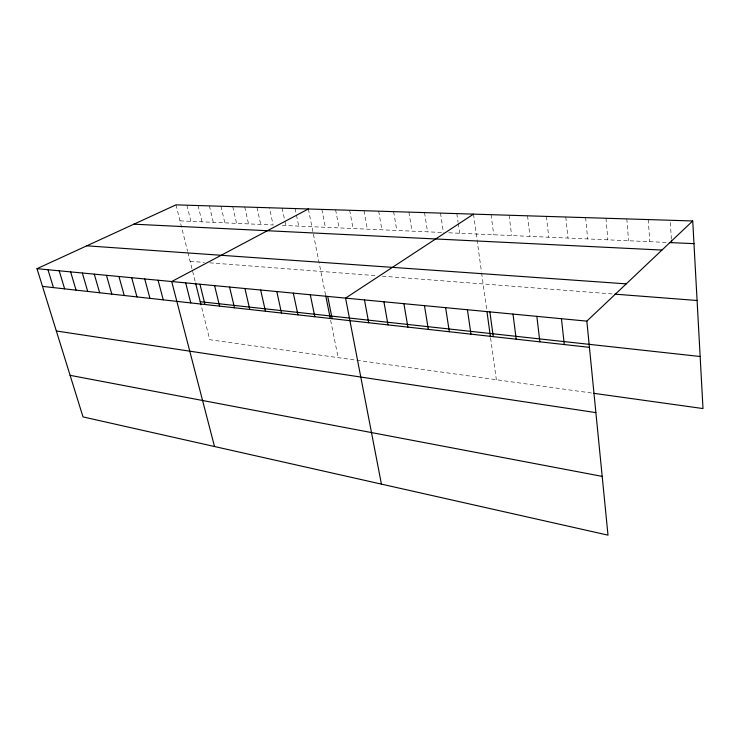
<?xml version="1.0" encoding="UTF-8"?>
<svg xmlns="http://www.w3.org/2000/svg" width="740" height="740" viewBox="0 0 740 740"><rect width="100%" height="100%" fill="white"/><g stroke="black" fill="none" stroke-linecap="round" stroke-linejoin="round"><path stroke-width="0.56" stroke-dasharray="3.7 2.78" d="M179.987 220.853L273.143 224.988L269.434 207.764M282.356 225.395L442.289 232.49M448.838 232.786L668.165 242.507M190.115 261.312L204.24 262.404M209.753 262.829L375.661 275.65M382.312 276.159L612.609 293.965M591.51 393.005L209.735 339.716L201.289 305.971M175.981 204.851L187.608 251.304M187.886 252.414L195.332 282.162M186.924 205.193L190.892 221.343M198.061 205.535L202.001 221.834M209.401 205.896L213.314 222.333M220.964 206.247L224.831 222.842M232.739 206.617L236.569 223.369M244.737 206.996L248.529 223.896M256.965 207.376L260.721 224.433M282.153 208.162L284.669 220.113M284.891 221.204L285.807 225.552M295.121 208.56L296.25 214.054M296.472 215.146L298.729 226.126M308.349 208.976L313.196 233.165M313.409 234.247L325.563 294.89M330.641 320.235L338.134 357.642M321.845 209.401L325.341 227.3M335.608 209.827L339.05 227.911M349.668 210.262L353.045 228.531M364.015 210.715L367.327 229.169M378.667 211.168L381.905 229.816M393.634 211.64L396.797 230.473M408.915 212.112L412.004 231.148M424.538 212.602L427.544 231.833M440.494 213.092L443.427 232.545M456.821 213.601L458.079 222.342M458.236 223.434L459.651 233.257M473.507 214.128L481.472 271.904M481.629 272.995L486.661 309.477M490.583 337.93L496.355 379.722M491.092 214.674L493.737 234.774M509.102 215.238L511.636 235.57M527.546 215.812L529.96 236.384M546.435 216.404L548.729 237.216M565.785 217.005L567.959 238.067M585.627 217.625L587.662 238.937M605.968 218.254L607.855 239.834M626.826 218.911L628.565 240.759M648.221 219.577L649.812 241.693M670.329 222.5L671.393 239.307"/><path stroke-width="1.11" d="M586.838 321.132L608.002 535.149L83.01 416.907L37 268.685L586.838 321.132L692.732 220.964L703 408.563L593.711 393.31M473.507 214.128L345.571 298.118L381.424 484.117M308.349 208.976L171.708 281.542L214.508 446.525M37 268.685L175.981 204.851L692.732 220.964M669.312 242.563L693.972 243.654M133.894 224.183L661.976 250.055M86.811 245.81L626.244 283.855M614.866 294.141L697.08 300.496M200.216 301.698L700.151 356.504M42.495 286.389L589.438 347.356M56.333 330.983L595.885 412.615M70.106 375.337L602.193 476.384M47.98 269.739L53.456 287.61M59.191 270.803L64.639 288.859M70.633 271.894L76.063 290.126M82.325 273.014L87.727 291.43M94.267 274.151L99.641 292.753M106.468 275.317L111.814 294.113M118.946 276.51L124.255 295.5M131.692 277.722L136.965 296.916M144.735 278.962L149.961 298.368M158.064 280.238L163.253 299.848M185.666 282.874L190.763 302.919M195.591 283.198L201.021 304.899M199.957 284.234L204.999 304.501M214.591 285.631L219.577 306.129M229.576 287.055L234.497 307.794M244.931 288.526L249.787 309.496M260.665 290.025L265.447 311.244M276.797 291.56L281.496 313.029M293.327 293.142L297.952 314.861M310.291 294.761L314.833 316.748M327.7 296.416L332.149 318.672M325.776 295.954L330.207 318.071M364.478 299.922L368.705 322.751M383.912 301.781L388.028 324.906M403.901 303.687L407.888 327.117M424.464 305.648L428.321 329.393M445.628 307.664L449.337 331.742M467.421 309.746L470.973 334.147M486.966 311.679L490.435 336.811M489.871 311.882L493.256 336.635M512.996 314.093L516.206 339.197M536.851 316.368L539.867 341.834M561.457 318.718L564.269 344.553M671.457 240.426L671.606 242.664"/></g></svg>
